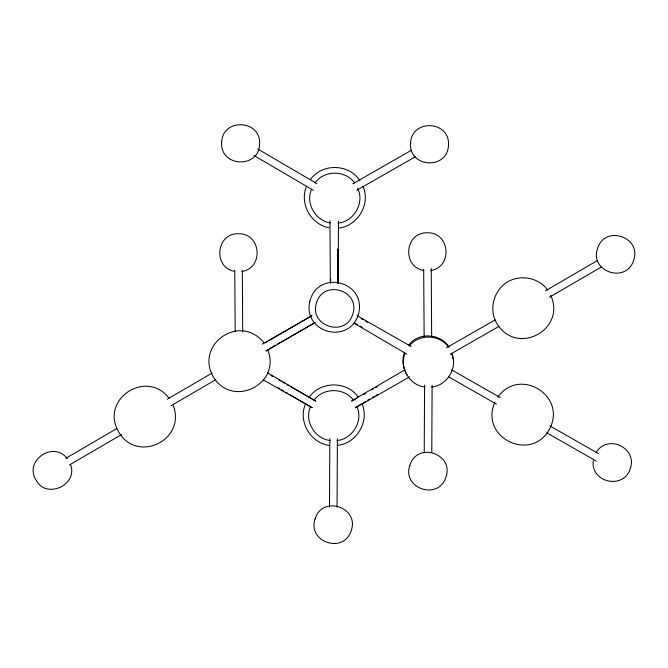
<?xml version="1.0" encoding="UTF-8"?>
<svg xmlns="http://www.w3.org/2000/svg" width="668" height="668" viewBox="0 0 668 668"><rect width="100%" height="100%" fill="white"/><g stroke="black" fill="none" stroke-linecap="round" stroke-linejoin="round"><path stroke-width="1" d="M329.508 507.121L329.842 438.709M330.61 283.332L330.635 279.157M337.056 507.037L337.39 438.809M338.158 283.299L338.467 221.016M424.23 452.562L424.564 385.185M431.779 452.486L432.112 385.286M306.495 186.288C299.256 203.423 310.82 224.364 329.007 227.788M305.727 403.48C297.561 420.965 310.319 442.901 329.199 445.472M494.955 402.144C478.722 437.924 532.363 463.5 550.014 428.096C566.389 395.013 518.877 366.749 497.76 397.276M311.296 189.879C305.585 203.581 315.655 220.974 330.401 222.895M310.219 407.313C304.332 421.441 315.146 439.068 330.343 440.546M404.942 353.789C399.063 367.918 409.868 385.553 425.065 387.031M404.466 352.879C401.318 360.069 403.305 368.26 406.996 374.865M308.85 397.777C319.705 380.994 346.917 380.585 358.19 397.109M596.207 452.503C607.254 433.565 637.673 447.927 630.316 468.418C623.995 490.036 590.495 482.755 593.217 460.703M310.528 179.433C321.968 163.025 349.172 163.702 359.86 180.585M408.783 344.997C418.552 331.921 440.563 333.315 449.096 347.101M315.054 182.832C324.172 169.881 345.715 169.989 354.708 183.024M313.985 400.266C323.103 387.323 344.638 387.432 353.631 400.466M409.359 345.982C418.711 333.708 439.586 334.25 448.353 346.942M65.748 458.34L116.883 428.547M167.225 399.222L212.249 372.994M265.054 342.943L267.759 341.365M269.563 340.321L311.889 315.663M69.572 464.861L121.609 434.551M170.95 405.793L215.789 379.658M266.081 351.084L314.511 322.861M351.627 400.875L404.766 369.93M545.489 290.797L597.526 260.478M355.376 407.438L361.655 403.781M363.45 402.737L365.246 401.693M367.934 400.124L369.73 399.08M372.418 397.51L374.214 396.466M376.009 395.414L377.796 394.37M549.321 297.318L601.359 267M352.813 183.8L411.396 150.275M356.72 190.288L415.237 156.796M262.157 344.179L311.739 315.797M265.814 350.784L267.618 349.756M269.413 348.721L275.717 345.114M277.521 344.078L315.346 322.419M351.836 401.209L357.246 398.111M363.559 394.504L365.363 393.469M371.675 389.853L373.47 388.826M375.274 387.791L377.078 386.764M446.558 347.694L495.238 319.822M355.501 407.814L409.542 376.869M450.224 354.299L498.854 326.443M241.883 271.517C264.202 267.851 260.988 233.316 238.735 233.758C215.964 232.706 212.666 267.567 234.652 271.383M430.793 270.54C453.113 266.874 449.906 232.347 427.645 232.79C404.875 231.738 401.577 266.599 423.57 270.406M339.043 228.08C357.948 225.692 370.924 203.882 362.924 186.322M337.95 223.145C353.898 221.801 365.012 202.588 357.597 188.259M431.603 387.056C446.808 385.737 457.789 368.21 452.044 354.023M336.872 440.579C352.086 439.252 363.066 421.733 357.322 407.547M337.248 445.372C356.428 443.811 369.563 421.742 362.165 404.006M357.054 315.655L410.995 346.425M451.735 369.905L500.282 397.602M549.756 425.825L598.353 453.547M355.844 323.679L357.647 324.706M360.344 326.243L362.148 327.27M546.833 432.864L596.332 461.104M448.729 376.902L496.433 404.115M270.907 375.491L272.711 376.518M278.999 380.109L280.802 381.136M282.597 382.154L284.393 383.181M287.09 384.726L288.893 385.745M290.689 386.772L315.864 401.134L267.442 372.719M263.417 379.925L312.023 407.647M257.756 148.981L316.874 183.625M253.99 155.535L313.35 190.297M361.271 318.678L363.066 319.721M365.755 321.3L367.55 322.352M353.906 323.128L406.837 354.123M278.022 387.682L279.817 388.734M281.612 389.786L283.407 390.83M286.096 392.408L287.891 393.46M289.687 394.512L312.115 407.647M263.693 342.45C238.593 311.923 191.741 347.093 215.388 380C236.439 407.33 281.562 381.904 267.542 349.523M547.635 290.062C538.867 277.562 520.614 274.264 507.563 281.863C492.65 290.789 487.865 312.424 498.72 326.276C520.013 355.251 566.305 328.113 550.632 295.214M169.28 398.546C146.785 368.235 99.089 399.372 118.829 432.229C137.391 463.759 186.43 440.028 173.246 405.443M67.192 458.549C53.448 440.304 23.497 460.77 36.164 480.225C46.209 499.622 78.64 484.885 70.441 464.36M451.844 353.314L452.987 358.791M431.236 268.452L431.662 336.071M423.696 269.279L424.13 336.53M337.674 249.047L337.891 283.374M329.95 220.716L330.351 282.789M242.325 270.465L242.718 331.846M234.785 270.248L235.178 331.295M221.676 142.209C219.672 167.075 258.8 169.021 259.56 144.447C261.564 119.572 222.436 117.626 221.676 142.209M410.586 143.136C408.582 168.002 447.71 169.948 448.47 145.373C450.474 120.507 411.346 118.562 410.586 143.136M309.843 301.184C302.345 333.524 350.5 345.272 358.691 313.3C366.181 280.961 318.035 269.212 309.843 301.184M316.582 302.646C308.516 326.017 345.598 338.117 352.771 314.194C360.837 290.814 323.755 278.723 316.582 302.646M315.096 518.902C307.038 542.282 344.12 554.373 351.293 530.45C359.351 507.079 322.268 494.98 315.096 518.902M409.818 465.379C401.76 488.759 438.843 500.858 446.015 476.935C454.073 453.555 416.991 441.465 409.818 465.379M597.493 248.554C589.435 271.934 626.517 284.034 633.69 260.111C641.748 236.731 604.665 224.64 597.493 248.554"/></g></svg>
